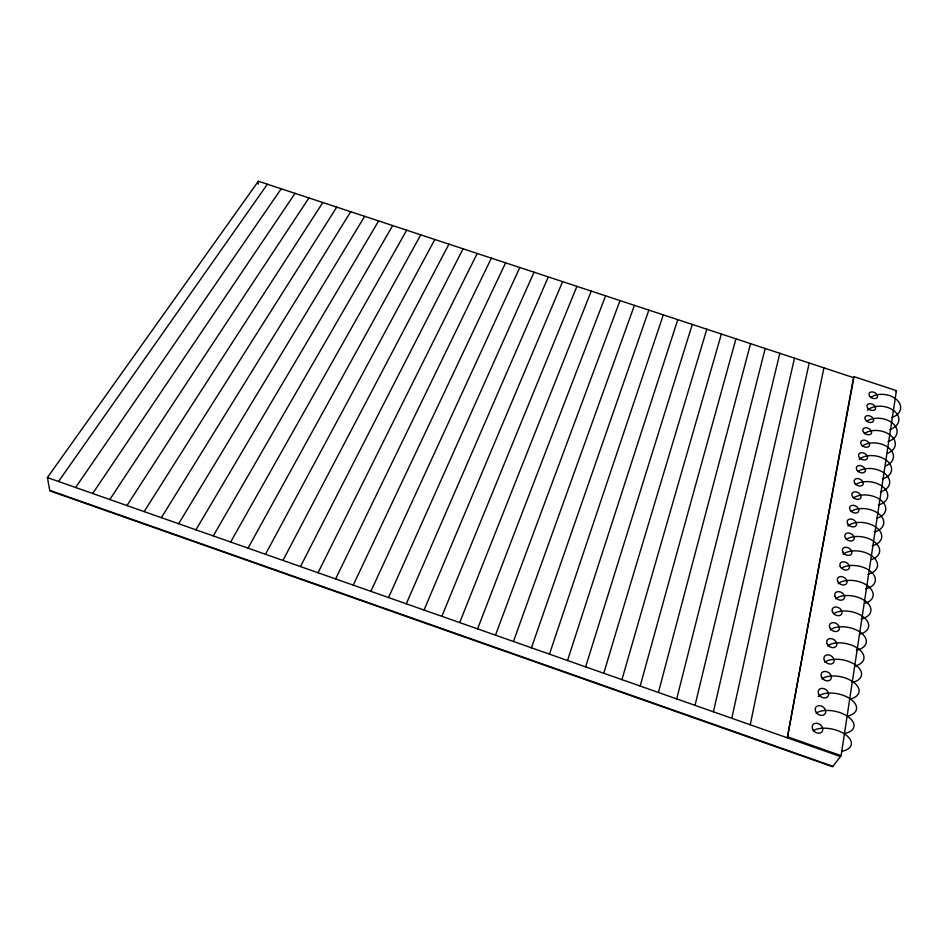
<?xml version="1.0" encoding="UTF-8"?>
<svg xmlns="http://www.w3.org/2000/svg" width="948" height="948" viewBox="0 0 948 948"><rect width="100%" height="100%" fill="white"/><g stroke="black" fill="none" stroke-linecap="round" stroke-linejoin="round"><path stroke-width="1.42" d="M258.306 184.161L258.342 181.246L853.52 377.636L854.03 376.652L896.417 390.635L841.113 755.663L832.617 766.754L49.841 490.874L47.4 477.579L258.342 181.246M853.52 377.636L787.338 737.817L854.03 376.652M750.247 724.77L823.93 367.871M731.809 718.276L809.201 363.013M713.406 711.806L794.507 358.154M695.026 705.348L779.825 353.32M676.706 698.901L765.178 348.485M658.41 692.467L750.555 343.662M640.161 686.044L735.944 338.839M621.947 679.645L721.369 334.028M603.769 673.246L706.817 329.229M585.627 666.871L692.289 324.429M567.532 660.507L677.784 319.642M549.461 654.156L663.304 314.866M531.437 647.816L648.847 310.103M513.449 641.488L634.413 305.339M495.496 635.172L620.004 300.587M477.591 628.868L605.618 295.835M459.709 622.587L591.256 291.095M441.875 616.307L576.917 286.367M424.064 610.05L562.602 281.639M406.301 603.805L548.311 276.923M388.573 597.56L534.056 272.218M370.881 591.339L519.812 267.526M353.225 585.129L505.592 262.833M335.604 578.932L491.384 258.14M318.018 572.758L477.211 253.472M300.469 566.584L463.062 248.803M282.966 560.422L448.937 244.134M265.487 554.272L434.836 239.489M248.044 548.145L420.758 234.843M230.637 542.019L406.692 230.198M895.86 391.607L896.417 390.635M213.276 535.916L392.662 225.565M195.94 529.814L378.655 220.943M178.639 523.734L364.66 216.334M161.373 517.655L350.689 211.724M144.155 511.6L336.753 207.114M126.961 505.557L322.83 202.528M109.802 499.525L308.93 197.942M92.679 493.493L295.053 193.356M75.591 487.485L281.201 188.794M58.527 481.489L267.372 184.232M787.918 736.963L841.113 755.663M47.4 477.579L840.473 756.504M49.746 490.341L832.937 766.351M813.183 730.849A24.15 12.407 12.7 0 1 816.903 729.071A21.496 11.056 12.7 0 1 847.322 736.098A21.496 11.056 12.7 0 1 841.812 751.29M816.181 713.18A23.901 12.502 12.4 0 1 819.866 711.367A21.271 11.139 12.5 0 1 850 718.24A21.271 11.139 12.5 0 1 844.502 733.562M818.148 696.614A23.653 12.597 12.2 0 1 822.781 694.019A21.057 11.222 12.3 0 1 852.619 700.726A21.057 11.222 12.3 0 1 847.133 716.178M849.704 699.15A20.844 11.305 12.1 0 0 855.191 683.567A20.844 11.305 12.1 0 0 825.625 677.014A23.416 12.691 12 0 0 821.999 678.886M852.24 682.453A20.643 11.376 11.8 0 0 857.703 666.752A20.643 11.376 11.8 0 0 828.422 660.341A23.19 12.774 11.8 0 0 824.819 662.249M855.44 665.887A20.441 11.447 11.6 0 0 859.919 650.032A20.441 11.447 11.6 0 0 831.171 644A22.953 12.845 11.5 0 0 827.58 645.944M856.411 650.174A20.24 11.506 11.4 0 0 862.846 634.342A20.24 11.506 11.4 0 0 833.849 627.967A22.74 12.917 11.3 0 0 830.306 629.946M860.251 634.058A20.038 11.566 11.2 0 0 864.718 618.013A20.038 11.566 11.2 0 0 836.491 612.254A22.515 12.988 11.1 0 0 834.027 613.51M861.151 618.949A19.849 11.625 10.9 0 0 867.539 602.928A19.849 11.625 10.9 0 0 839.075 596.825A22.302 13.047 10.9 0 0 835.579 598.852M864.884 603.402A19.659 11.672 10.7 0 0 869.328 587.191A19.659 11.672 10.7 0 0 841.611 581.693A22.088 13.094 10.6 0 0 838.139 583.743M865.714 588.886A19.481 11.72 10.5 0 0 872.065 572.699A19.481 11.72 10.5 0 0 844.099 566.845A21.887 13.153 10.4 0 0 841.694 568.16M867.941 574.263A19.304 11.755 10.2 0 0 874.257 558.005A19.304 11.755 10.2 0 0 846.552 552.269A21.686 13.201 10.2 0 0 843.128 554.367M871.508 559.51A19.126 11.791 10 0 0 875.94 543.097A19.126 11.791 10 0 0 848.946 537.954A21.484 13.236 9.9 0 0 846.564 539.293M872.267 545.811A18.948 11.826 9.8 0 0 878.535 529.411A18.948 11.826 9.8 0 0 851.304 523.9A21.294 13.284 9.7 0 0 847.927 526.045M874.364 531.958A18.782 11.862 9.5 0 0 880.609 515.499A18.782 11.862 9.5 0 0 853.615 510.107A21.093 13.319 9.4 0 0 851.268 511.47M876.438 518.355A18.616 11.897 9.3 0 0 882.647 501.836A18.616 11.897 9.3 0 0 855.89 496.551A20.915 13.343 9.2 0 0 853.567 497.937M878.464 504.988A18.45 11.921 9 0 0 884.662 488.421A18.45 11.921 9 0 0 858.13 483.231A20.726 13.379 8.9 0 0 855.807 484.629M880.455 491.846A18.296 11.945 8.8 0 0 886.629 475.232A18.296 11.945 8.8 0 0 860.322 470.149A20.548 13.402 8.7 0 0 858.023 471.559M859.208 459.519A20.37 13.426 8.4 0 1 862.479 457.291A18.131 11.957 8.5 0 1 888.56 462.28A18.131 11.957 8.5 0 1 882.422 478.93M885.669 465.8A17.976 11.98 8.2 0 0 890.03 449.079A17.976 11.98 8.2 0 0 864.588 444.659A20.192 13.45 8.2 0 0 862.325 446.093M887.553 453.31A17.822 11.992 8 0 0 891.902 436.578A17.822 11.992 8 0 0 866.673 432.241A20.026 13.462 7.9 0 0 864.422 433.674M888.11 441.495A17.68 12.004 7.7 0 0 894.177 424.74A17.68 12.004 7.7 0 0 868.724 420.035A19.861 13.473 7.6 0 0 866.484 421.481M889.935 429.432A17.526 12.016 7.4 0 0 895.99 412.641A17.526 12.016 7.4 0 0 870.738 408.031A19.695 13.485 7.4 0 0 867.562 410.306M891.748 417.558A17.384 12.028 7.2 0 0 897.768 400.743A17.384 12.028 7.2 0 0 872.717 396.217A19.529 13.497 7.1 0 0 870.513 397.686M812.543 728.965A5.771 4.527 37.4 0 0 821.703 732.164A5.771 4.527 37.4 0 0 818.278 723.561A5.771 4.527 37.4 0 0 812.543 728.965M815.553 711.225A5.7 4.444 36.4 0 0 824.63 714.377A5.7 4.444 36.4 0 0 821.229 705.94A5.7 4.444 36.4 0 0 815.553 711.225M818.515 693.841A5.641 4.361 35.6 0 0 827.497 696.958A5.641 4.361 35.6 0 0 824.12 688.675A5.641 4.361 35.6 0 0 818.515 693.841M821.418 676.801A5.57 4.29 34.8 0 0 830.318 679.882A5.57 4.29 34.8 0 0 826.952 671.741A5.57 4.29 34.8 0 0 821.418 676.801M824.262 660.104A5.51 4.207 34 0 0 833.067 663.138A5.51 4.207 34 0 0 829.725 655.151A5.51 4.207 34 0 0 824.262 660.104M827.047 643.728A5.451 4.136 33.3 0 0 835.769 646.726A5.451 4.136 33.3 0 0 832.451 638.881A5.451 4.136 33.3 0 0 827.047 643.728M829.773 627.671A5.392 4.053 32.6 0 0 838.423 630.633A5.392 4.053 32.6 0 0 835.129 622.931A5.392 4.053 32.6 0 0 829.773 627.671M832.463 611.922A5.333 3.982 32 0 0 841.018 614.849A5.333 3.982 32 0 0 837.748 607.289A5.333 3.982 32 0 0 832.463 611.922M835.081 596.47A5.273 3.91 31.4 0 0 843.566 599.361A5.273 3.91 31.4 0 0 840.319 591.931A5.273 3.91 31.4 0 0 835.081 596.47M837.665 581.314A5.214 3.839 30.8 0 0 846.066 584.169A5.214 3.839 30.8 0 0 842.831 576.87A5.214 3.839 30.8 0 0 837.665 581.314M840.201 566.43A5.167 3.78 30.3 0 0 848.519 569.262A5.167 3.78 30.3 0 0 845.308 562.081A5.167 3.78 30.3 0 0 840.201 566.43M842.689 551.831A5.107 3.709 29.8 0 0 850.937 554.627A5.107 3.709 29.8 0 0 847.737 547.577A5.107 3.709 29.8 0 0 842.689 551.831M845.746 538.523A5.06 3.65 29.3 0 0 853.923 539.519A5.06 3.65 29.3 0 0 848.887 533.037A5.06 3.65 29.3 0 0 845.746 538.523M848.14 524.434A5.013 3.579 28.9 0 0 856.234 525.429A5.013 3.579 28.9 0 0 851.233 519.054A5.013 3.579 28.9 0 0 848.14 524.434M850.486 510.593A4.965 3.519 28.5 0 0 858.509 511.6A4.965 3.519 28.5 0 0 853.544 505.32A4.965 3.519 28.5 0 0 850.486 510.593M852.797 497.001A4.918 3.46 28.1 0 0 860.737 498.008A4.918 3.46 28.1 0 0 855.819 491.822A4.918 3.46 28.1 0 0 852.797 497.001M855.06 483.646A4.87 3.401 27.7 0 0 862.941 484.653A4.87 3.401 27.7 0 0 858.047 478.562A4.87 3.401 27.7 0 0 855.06 483.646M857.288 470.54A4.823 3.342 27.3 0 0 865.086 471.535A4.823 3.342 27.3 0 0 860.239 465.539A4.823 3.342 27.3 0 0 857.288 470.54M859.469 457.647A4.776 3.294 27 0 0 867.207 458.642A4.776 3.294 27 0 0 862.396 452.741A4.776 3.294 27 0 0 859.469 457.647M861.625 444.979A4.728 3.235 26.6 0 0 869.292 445.975A4.728 3.235 26.6 0 0 864.505 440.168A4.728 3.235 26.6 0 0 861.625 444.979M863.735 432.525A4.693 3.188 26.3 0 0 871.331 433.52A4.693 3.188 26.3 0 0 866.591 427.797A4.693 3.188 26.3 0 0 863.735 432.525M865.808 420.284A4.645 3.128 26 0 0 873.345 421.279A4.645 3.128 26 0 0 868.641 415.639A4.645 3.128 26 0 0 865.808 420.284M867.847 408.256A4.61 3.081 25.8 0 0 875.324 409.252A4.61 3.081 25.8 0 0 870.643 403.694A4.61 3.081 25.8 0 0 867.847 408.256M869.861 396.418A4.562 3.034 25.5 0 0 877.267 397.413A4.562 3.034 25.5 0 0 872.622 391.939A4.562 3.034 25.5 0 0 869.861 396.418"/></g></svg>
